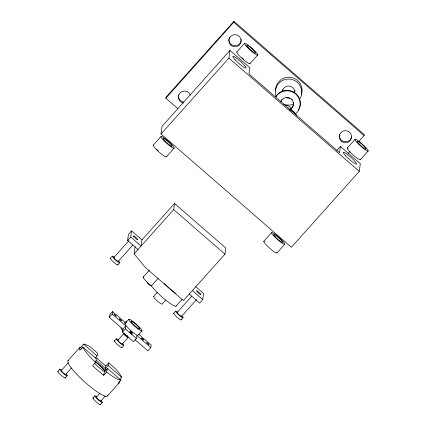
<?xml version="1.0" encoding="UTF-8"?>
<svg xmlns="http://www.w3.org/2000/svg" width="426" height="426" viewBox="0 0 426 426"><rect width="100%" height="100%" fill="white"/><g stroke="black" fill="none" stroke-linecap="round" stroke-linejoin="round"><path stroke-width="0.64" d="M134.946 339.628L147.928 350.912L150.841 347.659L136.858 335.507L136.453 338.473L133.546 341.727L122.496 332.126L122.901 329.16L109.333 317.37L109.679 314.819L112.592 311.566L125.654 322.913M109.333 317.37L112.246 314.122L112.592 311.566M138.003 249.519L127.619 240.493L128.45 234.359L131.549 230.887L141.938 239.913L141.107 246.047L130.723 237.021L131.549 230.887M141.938 239.913L174.527 203.479L225.791 248.023L224.96 254.157L183.446 300.57L145.442 267.544L134.121 253.853L134.951 247.719L135.814 246.755M122.496 332.126L125.409 328.872L125.808 325.906L112.246 314.122M126.234 322.743L126.485 320.922L124.818 322.78M161.007 134.004L162.045 126.341L229.944 50.433L249.833 67.713L248.992 73.954L339.586 152.673L340.427 146.438L360.316 163.717L359.278 171.385L291.379 247.288L161.007 134.004L228.911 58.101L229.944 50.433M177.882 108.683L165.847 98.225L165.986 97.203L233.885 21.3L364.251 134.579L364.113 135.601L358.825 141.517M150.841 347.659L151.187 345.103L138.7 334.256M134.121 253.853L173.696 209.613L174.527 203.479M165.847 98.225L233.746 22.322L233.885 21.3M189.266 294.062L199.65 303.083L202.755 299.616L203.585 293.482L195.672 286.607M119.168 381.616A26.471 4.777 42 0 1 118.38 383.411L118.077 383.427L120.979 380.205L107.416 368.421L106.569 372.026L103.667 375.247L102.772 374.545A26.471 4.777 42 0 1 93.486 366.477L92.618 365.646L95.525 362.425L96.367 358.82L82.804 347.03L79.896 350.257L79.705 349.805A26.471 4.777 42 0 1 80.28 347.339L82.096 348.628M94.982 358.186L97.053 355.88L97.671 353.239L90.259 346.908A26.471 4.777 42 0 0 83.704 344.08L80.583 347.318M103.667 375.247L104.514 371.642L107.416 368.421M106.708 370.013L105.201 368.703L105.818 366.062L108.721 362.84L116.09 369.353A26.471 4.777 42 0 1 121.532 376.951L121.666 377.271L119.594 379.571M105.201 368.703L108.103 365.481L108.721 362.84M153.184 145.261L160.943 136.586M236.718 52.089L244.481 43.415M166.438 156.779L174.202 148.104M249.977 63.607L257.735 54.933M110.334 258.364L112.272 256.196M127.619 240.493L130.723 237.021M113.822 257.538L128.897 240.685M118.242 261.378L132.875 245.019M117.848 264.892L119.786 262.72M57.782 371.408L59.72 369.241M143.152 277.156L149.457 270.111M61.269 370.588L68.362 362.654M65.689 374.427L71.451 367.979M65.295 377.937L67.233 375.769M176.183 305.863A17.498 2.551 41.8 0 1 166.71 300.863A17.498 2.551 41.8 0 1 152.162 286.986L151.363 285.937L158.089 278.423M124.877 323.669L128.758 319.335M122.901 329.16L125.808 325.906M153.493 296.549L157.418 292.156M114.424 341.034L116.362 338.862M117.906 340.209L123.726 333.702M122.326 344.048L128.146 337.541M121.932 347.563L123.875 345.39M165.602 300.133L162.109 304.036A5.735 0.836 41.8 0 1 156.555 300.287A5.735 0.836 41.8 0 1 154.137 296.555M142.012 330.853L138.136 335.187A8.824 1.289 41.8 0 1 129.925 329.735A8.824 1.289 41.8 0 1 125.532 323.542M92.921 398.065L94.86 395.892M175.959 306.198L182.264 299.148M96.409 397.24L99.956 393.273M173.664 313.328L175.603 311.161M177.152 312.508L191.785 296.15M100.829 401.079L105.265 396.121M100.435 404.588L102.373 402.421M181.567 316.348L196.647 299.494M181.178 319.857L183.116 317.69M336.907 150.367L340.427 146.438M263.769 241.35L271.532 232.676M347.201 148.094L354.959 139.419M348.244 153.344L350.007 151.374M277.028 252.874L284.786 244.199M360.46 159.617L368.218 150.942M67.984 360.63L79.603 347.733M107.443 395.908L119.062 383.017M120.979 380.205L120.766 380.216A26.471 4.777 42 0 1 107.203 372.516L106.569 372.026M127.209 335.539L127.502 336.205M151.363 285.937L150.266 285.047A8.824 1.289 41.8 0 1 143.807 277.033M233.746 22.322L364.113 135.601M228.911 58.101L359.278 171.385M173.696 209.613L224.96 254.157M192.371 290.591L202.755 299.616M125.409 328.872L136.453 338.473M83.491 344.096L97.053 355.88M108.103 365.481L121.666 377.271M95.775 357.334L105.818 366.062M95.525 362.425L94.913 361.839A26.471 4.777 42 0 1 82.937 347.35L82.804 347.03M121.879 347.307A5 0.73 41.8 0 1 117.667 344.82A5 0.73 41.8 0 1 114.796 340.96M122.72 343.665A5 0.73 41.8 0 1 122.544 344.959A5 0.73 41.8 0 1 117.012 339.996A5 0.73 41.8 0 1 118.343 339.746M122.166 343.675A2.939 0.431 41.8 0 1 120.047 342.637A2.939 0.431 41.8 0 1 118.13 340.166M123.034 331.055A8.824 1.289 41.8 0 1 121.186 327.812M100.376 404.338A5 0.73 41.8 0 1 95.781 401.5A5 0.73 41.8 0 1 93.709 398.177M101.218 400.696A5 0.73 41.8 0 1 101.042 401.99A5 0.73 41.8 0 1 95.509 397.027A5 0.73 41.8 0 1 96.84 396.771M100.664 400.706A2.939 0.431 41.8 0 1 98.321 399.466A2.939 0.431 41.8 0 1 96.872 397.304M65.237 377.686A5 0.73 41.8 0 1 61.03 375.2A5 0.73 41.8 0 1 58.154 371.339M66.078 374.044A5 0.73 41.8 0 1 65.902 375.333A5 0.73 41.8 0 1 60.37 370.375A5 0.73 41.8 0 1 61.701 370.119M65.652 374.278A2.939 0.431 41.8 0 1 63.181 372.814A2.939 0.431 41.8 0 1 61.488 370.545M181.119 319.606A5 0.73 41.8 0 1 176.907 317.12A5 0.73 41.8 0 1 174.037 313.259M181.961 315.964A5 0.73 41.8 0 1 181.785 317.258A5 0.73 41.8 0 1 176.252 312.295A5 0.73 41.8 0 1 177.583 312.04M181.407 315.975A2.939 0.431 41.8 0 1 179.287 314.936A2.939 0.431 41.8 0 1 177.37 312.466M117.789 264.637A5 0.73 41.8 0 1 113.582 262.15A5 0.73 41.8 0 1 110.707 258.289M118.63 260.994A5 0.73 41.8 0 1 118.455 262.288A5 0.73 41.8 0 1 112.922 257.325A5 0.73 41.8 0 1 114.253 257.075M118.077 261.005A2.939 0.431 41.8 0 1 115.728 259.764A2.939 0.431 41.8 0 1 114.285 257.602M95.642 362.132A9.116 1.645 42 0 1 105.02 371.557M104.461 371.578A10.293 1.858 42 0 1 94.396 363.085M96.249 360.492A10.293 1.858 42 0 1 105.872 369.603M95.658 361.839A10.293 1.858 42 0 1 104.902 370.679M107.634 395.083A26.471 4.777 42 0 1 106.761 396.308L106.244 396.334A26.471 4.777 42 0 1 86.478 383.554A26.471 4.777 42 0 1 68.416 363.469L68.085 362.702A26.471 4.777 42 0 1 68.666 360.231M80.993 349.437A2.354 0.426 42 0 1 81.11 349.368M175.736 293.525A17.498 2.551 41.8 0 1 164.266 283.503M150.367 285.127A2.354 0.341 41.8 0 1 148.988 284.611A2.354 0.341 41.8 0 1 147.119 282.411M183.313 103.065A6.177 6.081 7.7 0 1 179.879 93.076A6.177 6.081 7.7 0 1 190.369 95.179M275.617 90.621A13.238 13.03 7.7 0 1 290.612 77.33A13.238 13.03 7.7 0 1 301.475 94.162M351.636 136.916A6.177 6.081 7.7 0 1 344.373 141.661A6.177 6.081 7.7 0 1 339.522 134.483M241.26 39.33A6.177 6.081 7.7 0 1 234.156 45.704A6.177 6.081 7.7 0 1 229.342 37.467M183.452 102.043A6.177 6.081 7.7 0 1 178.6 94.87M276.25 96.723A13.238 13.03 7.7 0 1 290.09 79.135A13.238 13.03 7.7 0 1 299.553 99.428M293.104 104.354A13.238 13.03 7.7 0 1 283.365 104.029M289.952 98.017A6.177 6.081 7.7 0 1 286.155 97.655M282.443 91.494A6.177 6.081 7.7 0 1 289.163 86.025A6.177 6.081 7.7 0 1 294.744 92.666M295.021 90.621A6.177 6.081 7.7 0 1 294.542 92.463M282.848 91.35A6.177 6.081 7.7 0 1 282.72 89.449M275.819 96.83A13.238 13.03 7.7 0 1 295.735 94.077A13.238 13.03 7.7 0 1 295.458 113.896M280.83 101.915A6.47 6.369 7.7 0 1 290.74 98.651A6.47 6.369 7.7 0 1 290.873 108.96M275.888 96.319A13.238 13.03 7.7 0 1 293.919 92.197A13.238 13.03 7.7 0 1 298.53 109.897M293.498 102.607A6.47 6.369 7.7 0 1 290.942 108.449M280.899 101.404A6.47 6.369 7.7 0 1 281.927 99.444M291.826 99.024A6.47 6.369 7.7 0 1 292.39 99.716M285.75 105.398A5.884 5.794 7.7 0 1 291.666 110.536M289.813 109.775A13.238 13.03 7.7 0 1 295.687 114.679M288.913 108.891A13.238 13.03 7.7 0 1 296.523 115.505M360.359 159.17A8.824 1.289 41.8 0 1 352.93 154.776A8.824 1.289 41.8 0 1 347.856 147.971M249.876 63.165A8.824 1.289 41.8 0 1 243.139 59.379A8.824 1.289 41.8 0 1 236.909 51.892M243.672 59.267A5.884 0.857 41.8 0 1 241.851 57.632M166.337 156.337A8.824 1.289 41.8 0 1 159.606 152.551A8.824 1.289 41.8 0 1 153.371 145.064M158.312 150.804A5.884 0.857 41.8 0 1 156.752 149.206M276.927 252.426A8.824 1.289 41.8 0 1 269.498 248.033A8.824 1.289 41.8 0 1 264.429 241.228M114.056 314.239L116.25 316.204L114.115 314.228M119.36 318.85L121.554 320.81L119.36 318.85M141.459 338.047L143.647 340.012L141.459 338.047M146.762 342.658L148.951 344.618L146.762 342.658M130.084 330.991L132.262 332.946L130.084 330.991M129.919 332.221L132.097 334.17L129.919 332.221M124.408 334.719A2.939 0.431 41.8 0 0 128.082 337.605A2.939 0.431 41.8 0 0 125.319 334.543A2.939 0.431 41.8 0 0 124.408 334.719M132.326 323.281A5.884 0.857 41.8 0 0 139.68 329.064A5.884 0.857 41.8 0 0 134.153 322.935A5.884 0.857 41.8 0 0 132.326 323.281M130.798 322.375A8.824 1.289 41.8 0 0 141.826 331.045A8.824 1.289 41.8 0 0 133.535 321.854A8.824 1.289 41.8 0 0 130.798 322.375M197.142 291.714A2.939 0.431 41.8 0 0 200.87 294.696A2.939 0.431 41.8 0 0 198.244 291.719A2.939 0.431 41.8 0 0 197.142 291.714M133.945 236.797A2.939 0.431 41.8 0 0 137.673 239.785A2.939 0.431 41.8 0 0 135.053 236.808A2.939 0.431 41.8 0 0 133.945 236.797M235.136 59.762A8.824 1.289 41.8 0 0 245.983 68.123A8.824 1.289 41.8 0 0 237.287 58.697A8.824 1.289 41.8 0 0 235.136 59.762M345.614 155.762A8.824 1.289 41.8 0 0 356.466 164.122A8.824 1.289 41.8 0 0 347.765 154.697A8.824 1.289 41.8 0 0 345.614 155.762M341.37 141.278A6.177 6.081 7.7 0 0 351.498 137.939A6.177 6.081 7.7 0 0 343.462 130.952A6.177 6.081 7.7 0 0 341.37 141.278M230.887 45.273A6.177 6.081 7.7 0 0 241.015 41.934A6.177 6.081 7.7 0 0 232.979 34.953A6.177 6.081 7.7 0 0 230.887 45.273M356.999 142.465A8.824 1.289 41.8 0 0 368.032 151.134A8.824 1.289 41.8 0 0 359.736 141.943A8.824 1.289 41.8 0 0 356.999 142.465M358.527 143.37A5.884 0.857 41.8 0 0 365.881 149.148A5.884 0.857 41.8 0 0 360.353 143.024A5.884 0.857 41.8 0 0 358.527 143.37M246.521 46.461A8.824 1.289 41.8 0 0 257.549 55.124A8.824 1.289 41.8 0 0 249.258 45.933A8.824 1.289 41.8 0 0 246.521 46.461M248.049 47.361A5.884 0.857 41.8 0 0 255.403 53.143A5.884 0.857 41.8 0 0 249.876 47.014A5.884 0.857 41.8 0 0 248.049 47.361M162.982 139.627A8.824 1.289 41.8 0 0 174.01 148.296A8.824 1.289 41.8 0 0 165.719 139.105A8.824 1.289 41.8 0 0 162.982 139.627M164.511 140.532A5.884 0.857 41.8 0 0 171.864 146.315A5.884 0.857 41.8 0 0 166.337 140.186A5.884 0.857 41.8 0 0 164.511 140.532M273.572 235.722A8.824 1.289 41.8 0 0 284.6 244.391A8.824 1.289 41.8 0 0 276.309 235.2A8.824 1.289 41.8 0 0 273.572 235.722M275.1 236.627A5.884 0.857 41.8 0 0 282.454 242.405A5.884 0.857 41.8 0 0 276.927 236.281A5.884 0.857 41.8 0 0 275.1 236.627"/></g></svg>
